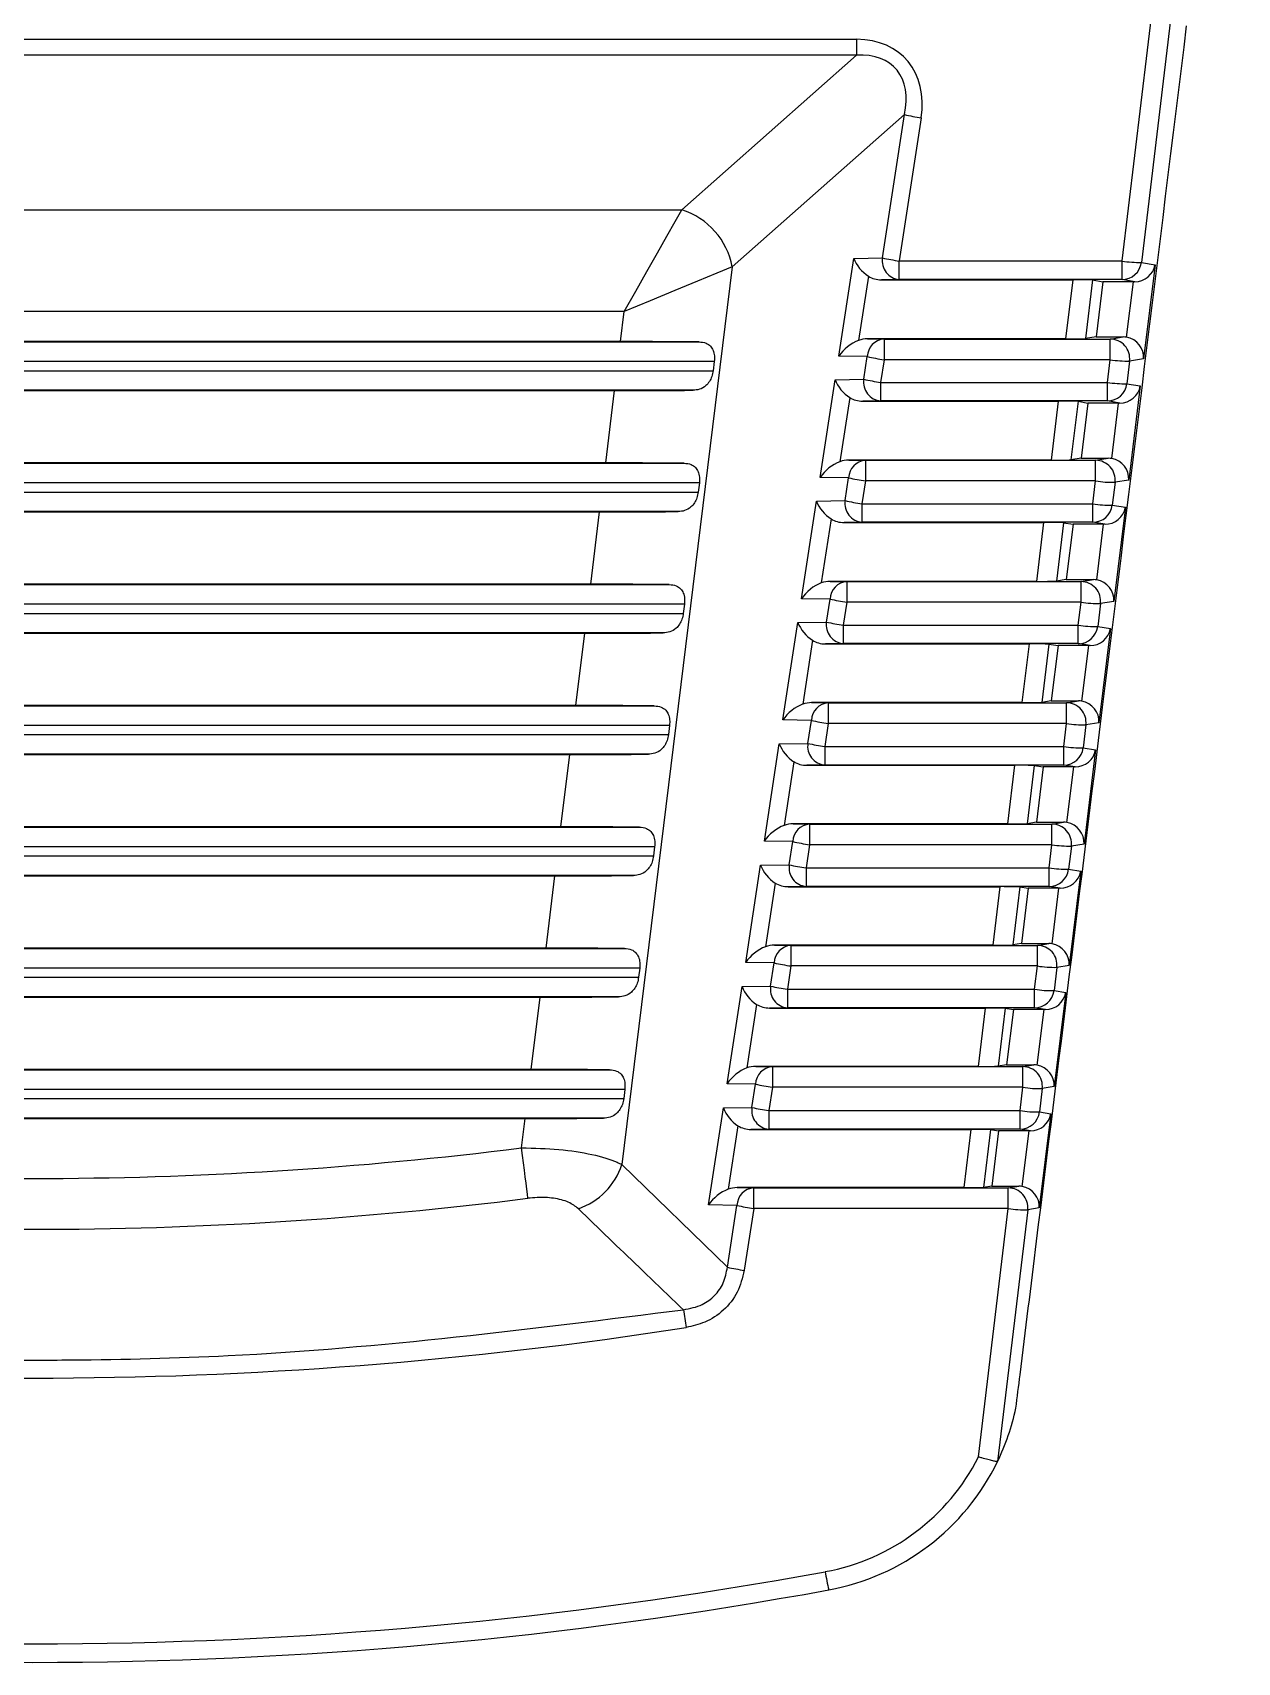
# Model space of a CAD drawing. Extents: x 12.3 to 108.7, y 1.1 to 80.4.
# Drawn here: x 47.749 to 48.365, y 27.602 to 28.435 of the extents above; entities that cross this region are included whole.
import ezdxf

# ---------------------------------------------------------------- set-up
doc = ezdxf.new("R2010")
doc.units = 0
doc.header["$MEASUREMENT"] = 0
doc.layers.add('OBJECT', color=7, linetype='CONTINUOUS')

msp = doc.modelspace()

# ---------------------------------------------------------------- linework, layer by layer
at = {"layer": 'OBJECT'}
for p, q in [((48.30583, 28.31811), (48.35488, 28.7269)), ((48.36477, 28.72596), (48.31574, 28.31742)), ((47.32832, 28.43141), (48.17025, 28.43141)), ((48.17025, 28.43141), (48.17025, 28.42327)), ((48.17025, 28.42327), (47.32832, 28.42327)), ((48.0809, 28.34423), (48.17025, 28.42327)), ((48.19465, 28.39291), (48.10669, 28.31508)), ((48.18342, 28.31969), (48.19465, 28.39291)), ((48.20325, 28.39132), (48.19201, 28.31811)), ((47.41766, 28.34423), (48.0809, 28.34423)), ((48.16882, 28.31947), (48.18342, 28.31969)), ((48.10669, 28.31508), (48.05036, 27.85633)), ((48.16115, 28.26948), (48.16882, 28.31947)), ((48.19201, 28.31811), (48.30583, 28.31811)), ((48.19201, 28.30863), (48.19201, 28.31811)), ((48.30583, 28.30863), (48.30583, 28.31811)), ((48.31574, 28.31742), (48.32277, 28.31623)), ((48.32277, 28.31623), (48.31687, 28.26815)), ((48.17626, 28.31035), (48.17122, 28.27752)), ((48.19201, 28.30863), (48.1829, 28.3085)), ((48.1829, 28.3085), (48.28081, 28.3085)), ((48.30583, 28.30863), (48.19201, 28.30863)), ((48.27719, 28.27833), (48.28081, 28.3085)), ((48.2908, 28.30841), (48.2872, 28.27842)), ((48.2908, 28.30841), (48.29602, 28.30753)), ((48.29602, 28.30753), (48.29255, 28.27928)), ((48.31164, 28.30753), (48.29602, 28.30753)), ((48.31235, 28.30753), (48.30583, 28.30863)), ((48.30816, 28.27913), (48.31164, 28.30753)), ((48.05154, 28.29227), (47.44703, 28.29227)), ((48.04965, 28.27691), (48.05154, 28.29227)), ((48.17581, 28.27833), (48.18427, 28.27821)), ((48.27719, 28.27833), (48.17581, 28.27833)), ((48.18427, 28.27821), (48.18427, 28.26768)), ((48.18427, 28.27821), (48.29978, 28.27821)), ((48.29255, 28.27928), (48.2872, 28.27842)), ((48.29255, 28.27928), (48.30642, 28.27928)), ((48.29978, 28.27821), (48.30642, 28.27928)), ((48.29978, 28.26768), (48.29978, 28.27821)), ((47.40884, 28.27678), (48.08972, 28.27678)), ((48.04965, 28.27691), (47.44891, 28.27691)), ((48.09751, 28.26678), (47.40106, 28.26678)), ((47.40164, 28.26204), (48.09693, 28.26204)), ((48.09751, 28.26678), (48.09693, 28.26204)), ((48.17568, 28.26926), (48.16115, 28.26948)), ((48.17389, 28.25766), (48.17568, 28.26926)), ((48.18427, 28.26768), (48.18249, 28.25608)), ((48.29978, 28.26768), (48.18427, 28.26768)), ((48.29839, 28.25608), (48.29978, 28.26768)), ((48.30969, 28.26699), (48.3083, 28.25539)), ((48.31687, 28.26815), (48.30969, 28.26699)), ((48.15163, 28.20751), (48.1593, 28.25744)), ((48.1593, 28.25744), (48.17389, 28.25766)), ((48.18249, 28.25608), (48.29839, 28.25608)), ((48.18249, 28.25608), (48.18249, 28.24661)), ((48.29839, 28.24661), (48.29839, 28.25608)), ((48.3083, 28.25539), (48.31516, 28.25423)), ((48.31516, 28.25423), (48.30926, 28.20615)), ((48.08668, 28.25204), (47.41188, 28.25204)), ((47.45198, 28.25191), (48.04658, 28.25191)), ((48.04204, 28.21491), (48.04658, 28.25191)), ((48.16674, 28.24832), (48.16171, 28.21555)), ((48.18249, 28.24661), (48.17337, 28.24647)), ((48.17337, 28.24647), (48.27337, 28.24647)), ((48.29839, 28.24661), (48.18249, 28.24661)), ((48.26976, 28.21636), (48.27337, 28.24647)), ((48.28335, 28.24639), (48.27976, 28.21644)), ((48.28335, 28.24639), (48.28841, 28.24553)), ((48.28841, 28.24553), (48.28494, 28.21728)), ((48.30403, 28.24553), (48.28841, 28.24553)), ((48.30474, 28.24553), (48.29839, 28.24661)), ((48.30054, 28.21713), (48.30403, 28.24553)), ((47.41646, 28.21478), (48.08211, 28.21478)), ((48.04204, 28.21491), (47.45652, 28.21491)), ((48.1663, 28.21636), (48.17476, 28.21624)), ((48.26976, 28.21636), (48.1663, 28.21636)), ((48.17476, 28.21624), (48.17476, 28.20571)), ((48.17476, 28.21624), (48.29234, 28.21624)), ((48.28494, 28.21728), (48.27976, 28.21644)), ((48.28494, 28.21728), (48.29881, 28.21728)), ((48.29234, 28.21624), (48.29881, 28.21728)), ((48.29234, 28.20571), (48.29234, 28.21624)), ((48.0899, 28.20478), (47.40867, 28.20478)), ((48.0899, 28.20478), (48.08931, 28.20004)), ((48.16616, 28.20729), (48.15163, 28.20751)), ((48.16437, 28.19563), (48.16616, 28.20729)), ((48.17476, 28.20571), (48.17297, 28.19405)), ((48.29234, 28.20571), (48.17476, 28.20571)), ((48.29094, 28.19405), (48.29234, 28.20571)), ((48.30225, 28.20502), (48.30086, 28.19336)), ((48.30926, 28.20615), (48.30225, 28.20502)), ((47.40925, 28.20004), (48.08931, 28.20004)), ((48.14212, 28.14554), (48.14978, 28.19541)), ((48.14978, 28.19541), (48.16437, 28.19563)), ((48.07907, 28.19004), (47.41949, 28.19004)), ((47.45959, 28.18991), (48.03897, 28.18991)), ((48.03443, 28.15291), (48.03897, 28.18991)), ((48.15722, 28.18629), (48.15219, 28.15358)), ((48.17297, 28.19405), (48.29094, 28.19405)), ((48.17297, 28.19405), (48.17297, 28.18458)), ((48.29094, 28.18458), (48.29094, 28.19405)), ((48.30086, 28.19336), (48.30755, 28.19223)), ((48.30755, 28.19223), (48.30165, 28.14415)), ((48.17297, 28.18458), (48.16385, 28.18444)), ((48.16385, 28.18444), (48.26592, 28.18444)), ((48.29094, 28.18458), (48.17297, 28.18458)), ((48.26232, 28.15439), (48.26592, 28.18444)), ((48.27591, 28.18436), (48.27232, 28.15447)), ((48.27591, 28.18436), (48.28079, 28.18353)), ((48.28079, 28.18353), (48.27732, 28.15528)), ((48.29642, 28.18353), (48.28079, 28.18353)), ((48.29713, 28.18353), (48.29094, 28.18458)), ((48.29293, 28.15513), (48.29642, 28.18353)), ((48.15678, 28.15439), (48.16525, 28.15426)), ((48.26232, 28.15439), (48.15678, 28.15439)), ((48.16525, 28.15426), (48.16525, 28.14374)), ((48.16525, 28.15426), (48.28491, 28.15426)), ((48.27732, 28.15528), (48.27232, 28.15447)), ((48.27732, 28.15528), (48.2912, 28.15528)), ((48.28491, 28.15426), (48.2912, 28.15528)), ((48.28491, 28.14374), (48.28491, 28.15426)), ((47.42407, 28.15278), (48.0745, 28.15278)), ((48.03443, 28.15291), (47.46414, 28.15291)), ((48.15665, 28.14532), (48.14212, 28.14554)), ((48.15485, 28.1336), (48.15665, 28.14532)), ((48.08228, 28.14278), (47.41628, 28.14278)), ((47.41686, 28.13804), (48.0817, 28.13804)), ((48.08228, 28.14278), (48.0817, 28.13804)), ((48.16525, 28.14374), (48.16345, 28.13202)), ((48.28491, 28.14374), (48.16525, 28.14374)), ((48.2835, 28.13202), (48.28491, 28.14374)), ((48.29482, 28.14305), (48.29341, 28.13133)), ((48.30165, 28.14415), (48.29482, 28.14305)), ((48.07146, 28.12804), (47.42711, 28.12804)), ((48.13261, 28.08357), (48.14026, 28.13338)), ((48.14026, 28.13338), (48.15485, 28.1336)), ((48.16345, 28.13202), (48.2835, 28.13202)), ((48.16345, 28.13202), (48.16345, 28.12255)), ((48.2835, 28.12255), (48.2835, 28.13202)), ((48.29341, 28.13133), (48.29994, 28.13023)), ((48.29994, 28.13023), (48.29403, 28.08215)), ((47.46721, 28.12791), (48.03136, 28.12791)), ((48.02681, 28.09091), (48.03136, 28.12791)), ((48.14769, 28.12426), (48.14268, 28.09161)), ((48.16345, 28.12255), (48.15433, 28.12241)), ((48.15433, 28.12241), (48.25848, 28.12241)), ((48.2835, 28.12255), (48.16345, 28.12255)), ((48.25488, 28.09242), (48.25848, 28.12241)), ((48.26847, 28.12233), (48.26489, 28.0925)), ((48.26847, 28.12233), (48.27318, 28.12153)), ((48.27318, 28.12153), (48.26971, 28.09328)), ((48.28881, 28.12153), (48.27318, 28.12153)), ((48.28951, 28.12153), (48.2835, 28.12255)), ((48.28532, 28.09313), (48.28881, 28.12153)), ((47.43168, 28.09078), (48.06688, 28.09078)), ((48.02681, 28.09091), (47.47175, 28.09091)), ((48.14727, 28.09242), (48.15573, 28.09229)), ((48.25488, 28.09242), (48.14727, 28.09242)), ((48.15573, 28.09229), (48.15573, 28.08177)), ((48.15573, 28.09229), (48.27747, 28.09229)), ((48.26971, 28.09328), (48.26489, 28.0925)), ((48.26971, 28.09328), (48.28359, 28.09328)), ((48.27747, 28.09229), (48.28359, 28.09328)), ((48.27747, 28.08177), (48.27747, 28.09229)), ((48.07467, 28.08078), (47.42389, 28.08078)), ((48.07467, 28.08078), (48.07409, 28.07604)), ((48.14714, 28.08335), (48.13261, 28.08357)), ((48.14533, 28.07157), (48.14714, 28.08335)), ((48.15573, 28.08177), (48.15393, 28.06999)), ((48.27747, 28.08177), (48.15573, 28.08177)), ((48.27606, 28.06999), (48.27747, 28.08177)), ((48.28738, 28.08108), (48.28597, 28.0693)), ((48.29403, 28.08215), (48.28738, 28.08108)), ((47.42448, 28.07604), (48.07409, 28.07604)), ((48.1231, 28.0216), (48.13073, 28.07136)), ((48.13073, 28.07136), (48.14533, 28.07157)), ((48.15393, 28.06999), (48.27606, 28.06999)), ((48.15393, 28.06999), (48.15393, 28.06052)), ((48.27606, 28.06052), (48.27606, 28.06999)), ((48.06385, 28.06604), (47.43472, 28.06604)), ((47.47482, 28.06591), (48.02375, 28.06591)), ((48.0192, 28.02891), (48.02375, 28.06591)), ((48.13817, 28.06223), (48.13317, 28.02963)), ((48.28597, 28.0693), (48.29232, 28.06823)), ((48.29232, 28.06823), (48.28642, 28.02015)), ((48.15393, 28.06052), (48.14481, 28.06038)), ((48.14481, 28.06038), (48.25104, 28.06038)), ((48.27606, 28.06052), (48.15393, 28.06052)), ((48.24745, 28.03045), (48.25104, 28.06038)), ((48.26102, 28.0603), (48.25745, 28.03053)), ((48.26102, 28.0603), (48.26557, 28.05953)), ((48.26557, 28.05953), (48.2621, 28.03128)), ((48.28119, 28.05953), (48.26557, 28.05953)), ((48.2819, 28.05953), (48.27606, 28.06052)), ((48.27771, 28.03113), (48.28119, 28.05953)), ((47.43929, 28.02878), (48.05927, 28.02878)), ((48.0192, 28.02891), (47.47936, 28.02891)), ((48.13776, 28.03045), (48.14622, 28.03032)), ((48.24745, 28.03045), (48.13776, 28.03045)), ((48.14622, 28.03032), (48.14622, 28.01979)), ((48.14622, 28.03032), (48.27003, 28.03032)), ((48.2621, 28.03128), (48.25745, 28.03053)), ((48.2621, 28.03128), (48.27597, 28.03128)), ((48.27003, 28.03032), (48.27597, 28.03128)), ((48.27003, 28.01979), (48.27003, 28.03032)), ((48.13763, 28.02138), (48.1231, 28.0216)), ((48.13581, 28.00955), (48.13763, 28.02138)), ((48.14622, 28.01979), (48.14441, 28.00796)), ((48.27003, 28.01979), (48.14622, 28.01979)), ((48.26861, 28.00796), (48.27003, 28.01979)), ((48.28642, 28.02015), (48.27995, 28.0191)), ((48.06706, 28.01878), (47.43151, 28.01878)), ((47.43209, 28.01404), (48.06648, 28.01404)), ((48.06706, 28.01878), (48.06648, 28.01404)), ((48.27995, 28.0191), (48.27853, 28.00727)), ((48.05623, 28.00404), (47.44233, 28.00404)), ((47.48243, 28.00391), (48.01613, 28.00391)), ((48.01159, 27.96691), (48.01613, 28.00391)), ((48.11358, 27.95962), (48.12121, 28.00933)), ((48.12121, 28.00933), (48.13581, 28.00955)), ((48.14441, 28.00796), (48.26861, 28.00796)), ((48.14441, 28.00796), (48.14441, 27.99849)), ((48.26861, 27.99849), (48.26861, 28.00796)), ((48.27853, 28.00727), (48.28471, 28.00623)), ((48.28471, 28.00623), (48.27881, 27.95815)), ((48.12865, 28.0002), (48.12366, 27.96766)), ((48.14441, 27.99849), (48.13529, 27.99835)), ((48.13529, 27.99835), (48.2436, 27.99835)), ((48.26861, 27.99849), (48.14441, 27.99849)), ((48.24001, 27.96848), (48.2436, 27.99835)), ((48.25358, 27.99827), (48.25001, 27.96856)), ((48.25358, 27.99827), (48.25795, 27.99753)), ((48.25795, 27.99753), (48.25449, 27.96928)), ((48.27358, 27.99753), (48.25795, 27.99753)), ((48.27429, 27.99753), (48.26861, 27.99849)), ((48.27009, 27.96913), (48.27358, 27.99753)), ((47.44691, 27.96678), (48.05166, 27.96678)), ((48.01159, 27.96691), (47.48698, 27.96691)), ((48.12825, 27.96848), (48.13671, 27.96835)), ((48.24001, 27.96848), (48.12825, 27.96848)), ((48.13671, 27.96835), (48.13671, 27.95782)), ((48.13671, 27.96835), (48.2626, 27.96835)), ((48.25449, 27.96928), (48.25001, 27.96856)), ((48.25449, 27.96928), (48.26836, 27.96928)), ((48.2626, 27.96835), (48.26836, 27.96928)), ((48.2626, 27.95782), (48.2626, 27.96835)), ((48.05945, 27.95678), (47.43912, 27.95678)), ((48.05945, 27.95678), (48.05886, 27.95204)), ((48.12811, 27.95941), (48.11358, 27.95962)), ((48.12629, 27.94752), (48.12811, 27.95941)), ((48.13671, 27.95782), (48.13488, 27.94593)), ((48.2626, 27.95782), (48.13671, 27.95782)), ((48.26117, 27.94593), (48.2626, 27.95782)), ((48.27251, 27.95713), (48.27108, 27.94524)), ((48.27881, 27.95815), (48.27251, 27.95713)), ((47.4397, 27.95204), (48.05886, 27.95204)), ((48.10407, 27.89765), (48.11169, 27.9473)), ((48.11169, 27.9473), (48.12629, 27.94752)), ((48.13488, 27.94593), (48.26117, 27.94593)), ((48.13488, 27.94593), (48.13488, 27.93646)), ((48.26117, 27.93646), (48.26117, 27.94593)), ((48.27108, 27.94524), (48.2771, 27.94423)), ((48.04862, 27.94204), (47.44994, 27.94204)), ((47.49004, 27.94191), (48.00852, 27.94191)), ((48.00398, 27.90491), (48.00852, 27.94191)), ((48.11913, 27.93817), (48.11414, 27.90569)), ((48.13488, 27.93646), (48.12577, 27.93633)), ((48.26117, 27.93646), (48.13488, 27.93646)), ((48.26667, 27.93553), (48.26117, 27.93646)), ((48.2771, 27.94423), (48.27119, 27.89615)), ((48.12577, 27.93633), (48.23615, 27.93633)), ((48.23257, 27.90651), (48.23615, 27.93633)), ((48.24614, 27.93624), (48.24258, 27.90659)), ((48.24614, 27.93624), (48.25034, 27.93553)), ((48.25034, 27.93553), (48.24687, 27.90728)), ((48.26597, 27.93553), (48.25034, 27.93553)), ((48.26248, 27.90713), (48.26597, 27.93553)), ((47.45452, 27.90478), (48.04404, 27.90478)), ((48.00398, 27.90491), (47.49459, 27.90491)), ((48.11873, 27.90651), (48.1272, 27.90638)), ((48.23257, 27.90651), (48.11873, 27.90651)), ((48.1272, 27.90638), (48.1272, 27.89585)), ((48.1272, 27.90638), (48.25516, 27.90638)), ((48.24687, 27.90728), (48.24258, 27.90659)), ((48.24687, 27.90728), (48.26075, 27.90728)), ((48.25516, 27.90638), (48.26075, 27.90728)), ((48.25516, 27.89585), (48.25516, 27.90638)), ((48.05183, 27.89478), (47.44673, 27.89478)), ((48.05183, 27.89478), (48.05125, 27.89004)), ((48.1186, 27.89743), (48.10407, 27.89765)), ((48.11677, 27.88549), (48.1186, 27.89743)), ((48.1272, 27.89585), (48.12536, 27.88391)), ((48.25516, 27.89585), (48.1272, 27.89585)), ((48.25373, 27.88391), (48.25516, 27.89585)), ((48.26507, 27.89516), (48.26364, 27.88322)), ((48.27119, 27.89615), (48.26507, 27.89516)), ((47.44731, 27.89004), (48.05125, 27.89004)), ((48.04101, 27.88004), (47.45756, 27.88004)), ((47.49766, 27.87991), (48.00091, 27.87991)), ((47.99906, 27.86487), (48.00091, 27.87991)), ((48.09456, 27.83568), (48.10217, 27.88527)), ((48.10217, 27.88527), (48.11677, 27.88549)), ((48.12536, 27.88391), (48.25373, 27.88391)), ((48.12536, 27.88391), (48.12536, 27.87443)), ((48.25373, 27.87443), (48.25373, 27.88391)), ((48.26949, 27.88223), (48.26358, 27.83415)), ((48.26364, 27.88322), (48.26949, 27.88223)), ((48.10961, 27.87615), (48.10463, 27.84372)), ((48.12536, 27.87443), (48.11625, 27.8743)), ((48.11625, 27.8743), (48.22871, 27.8743)), ((48.25373, 27.87443), (48.12536, 27.87443)), ((48.22514, 27.84453), (48.22871, 27.8743)), ((48.23869, 27.87421), (48.23514, 27.84462)), ((48.23869, 27.87421), (48.24273, 27.87353)), ((48.24273, 27.87353), (48.23926, 27.84528)), ((48.25836, 27.87353), (48.24273, 27.87353)), ((48.25906, 27.87353), (48.25373, 27.87443)), ((48.25487, 27.84513), (48.25836, 27.87353)), ((48.05036, 27.85633), (48.10424, 27.80386)), ((48.23926, 27.84528), (48.23514, 27.84462)), ((48.23926, 27.84528), (48.25314, 27.84528)), ((48.24772, 27.84441), (48.25314, 27.84528)), ((48.10922, 27.84453), (48.11768, 27.84441)), ((48.22514, 27.84453), (48.10922, 27.84453)), ((48.11768, 27.84441), (48.24772, 27.84441)), ((48.11768, 27.83388), (48.11768, 27.84441)), ((48.24772, 27.83388), (48.24772, 27.84441)), ((48.10909, 27.83546), (48.09456, 27.83568)), ((48.10424, 27.80386), (48.10909, 27.83546)), ((48.11768, 27.83388), (48.11283, 27.80228)), ((48.24772, 27.83388), (48.11768, 27.83388)), ((48.23249, 27.70689), (48.24772, 27.83388)), ((48.25764, 27.83319), (48.24219, 27.7045)), ((48.26358, 27.83415), (48.25764, 27.83319)), ((48.24219, 27.7045), (48.24222, 27.70454))]:
    msp.add_line(p, q, dxfattribs=at)
at = {"layer": 'OBJECT', "flags": 128}
for points in [[(48.05154, 28.29227), (48.05743, 28.30269), (48.06314, 28.31279), (48.06849, 28.32227), (48.07333, 28.33083), (48.07751, 28.33823), (48.0809, 28.34423)], [(48.10669, 28.31508), (48.09887, 28.31184), (48.08897, 28.30775), (48.07744, 28.30298), (48.06478, 28.29774), (48.05154, 28.29227)], [(48.0023, 27.83909), (48.00203, 27.84125), (48.00171, 27.84382), (48.00134, 27.84675), (48.00093, 27.84998), (48.00049, 27.85348), (48.00003, 27.85716), (47.99955, 27.86098), (47.99906, 27.86487)]]:
    msp.add_lwpolyline(points, dxfattribs=at)
at = {"layer": 'OBJECT'}
for centre, radius, start, end in [((48.21945, 28.50344), 0.11328, 257.35551, 261.77741), ((48.06984, 28.30846), 0.03744, 10.18361, 72.8164), ((48.1929, 28.31819), 0.0096, 171.04795, 264.68494), ((48.20826, 28.43049), 0.11355, 257.36269, 261.77401), ((48.3145, 28.37116), 0.05376, 260.71566, 271.32108), ((48.30582, 28.31863), 0.01, 270.06284, 353.02339), ((48.18495, 28.26895), 0.00928, 94.19183, 178.08477), ((48.29977, 28.26821), 0.01, 353.00959, 89.92291), ((48.20052, 28.38007), 0.11356, 257.36108, 261.77184), ((48.30845, 28.32068), 0.0537, 260.7119, 271.32822), ((48.18338, 28.25617), 0.0096, 171.04623, 264.68666), ((48.19874, 28.36847), 0.11356, 257.36108, 261.77184), ((48.30705, 28.30907), 0.0537, 260.7119, 271.32822), ((48.29838, 28.2566), 0.01, 270.06191, 353.02431), ((48.17544, 28.20698), 0.00928, 94.19199, 178.08486), ((48.29233, 28.20624), 0.01, 353.00959, 89.92291), ((48.191, 28.31808), 0.11354, 257.36251, 261.77411), ((48.30102, 28.25876), 0.05376, 260.71566, 271.32108), ((48.17386, 28.19414), 0.0096, 171.04795, 264.68494), ((48.18922, 28.30643), 0.11355, 257.36269, 261.77401), ((48.29962, 28.2471), 0.05376, 260.71566, 271.32108), ((48.29093, 28.19457), 0.01, 270.06284, 353.02339), ((48.16592, 28.14501), 0.00928, 94.19193, 178.08279), ((48.28489, 28.14426), 0.01, 353.01039, 89.9236), ((48.18145, 28.25586), 0.11329, 257.35566, 261.77727), ((48.29357, 28.19673), 0.0537, 260.7119, 271.32822), ((48.16434, 28.13211), 0.0096, 171.04623, 264.68666), ((48.17968, 28.24428), 0.11343, 257.35846, 261.77446), ((48.29217, 28.18502), 0.0537, 260.7119, 271.32822), ((48.28349, 28.13254), 0.01, 270.06191, 353.02431), ((48.15641, 28.08304), 0.00928, 94.19391, 178.08269), ((48.27746, 28.08229), 0.01, 353.01093, 89.92136), ((48.17196, 28.19403), 0.11343, 257.35846, 261.77446), ((48.28614, 28.13476), 0.0537, 260.71188, 271.32821), ((48.15482, 28.07008), 0.0096, 171.04795, 264.68494), ((48.17017, 28.18237), 0.11355, 257.36269, 261.77401), ((48.28473, 28.12304), 0.05376, 260.71566, 271.32108), ((48.27605, 28.07052), 0.01, 270.06284, 353.02339), ((48.1469, 28.02107), 0.00928, 94.19208, 178.08476), ((48.27002, 28.02032), 0.01, 353.00939, 89.9229), ((48.16251, 28.1324), 0.11377, 257.36513, 261.76771), ((48.2787, 28.07279), 0.0537, 260.71188, 271.32821), ((48.14529, 28.00805), 0.0096, 171.04623, 264.68666), ((48.16063, 28.12022), 0.11343, 257.35846, 261.77446), ((48.27728, 28.06096), 0.0537, 260.7119, 271.32822), ((48.2686, 28.00849), 0.01, 270.06213, 353.02409), ((48.13739, 27.95909), 0.00928, 94.19183, 178.08477), ((48.26258, 27.95835), 0.01, 353.00889, 89.9234), ((48.15296, 28.0702), 0.11355, 257.36269, 261.77401), ((48.27127, 28.01087), 0.05375, 260.71558, 271.32114), ((48.13577, 27.94602), 0.0096, 171.04795, 264.68494), ((48.15113, 28.05831), 0.11355, 257.36269, 261.77401), ((48.26984, 27.99899), 0.05375, 260.71564, 271.32107), ((48.26116, 27.94646), 0.01, 270.06284, 353.0236), ((48.12788, 27.89712), 0.00928, 94.1958, 178.0808), ((48.25515, 27.89638), 0.01, 353.01175, 89.92054), ((48.1434, 28.00797), 0.11328, 257.35557, 261.77735), ((48.26383, 27.94885), 0.0537, 260.71181, 271.32828), ((48.12625, 27.88399), 0.0096, 171.04623, 264.68666), ((48.14159, 27.99617), 0.11343, 257.35846, 261.77446), ((48.26239, 27.9369), 0.0537, 260.71187, 271.32822), ((48.25372, 27.88443), 0.01, 270.062, 353.02444), ((47.74928, 29.85191), 2.00268, 262.8353, 277.1647), ((48.01622, 27.86773), 0.036, 289.32763, 341.53916), ((47.74928, 29.85191), 2.02866, 262.8353, 277.1647), ((48.11836, 27.83515), 0.00928, 94.19183, 178.08477), ((48.24771, 27.83441), 0.01, 353.01093, 89.92136), ((48.13394, 27.94627), 0.11356, 257.36102, 261.7719), ((48.25639, 27.88687), 0.0537, 260.71183, 271.32826), ((48.12906, 27.91454), 0.11343, 257.35846, 261.77446), ((48.82252, 27.88959), 0.7485, 188.25254, 188.95535), ((48.13429, 27.75699), 0.12, 334.07816, 347.89295), ((48.13429, 27.75647), 0.11, 280.41374, 333.21373), ((48.13429, 27.75699), 0.12, 280.41374, 334.07816), ((47.74928, 29.85138), 2.24, 259.58626, 280.41374), ((48.39461, 27.69014), 0.24405, 189.87678, 192.10295), ((47.74928, 29.85191), 2.25, 259.58626, 280.41374)]:
    msp.add_arc(centre, radius, start, end, dxfattribs=at)
for centre, major_axis, ratio, start_param, end_param in [((48.15556, 28.38377), (0.03951, 0.03792), 0.729911, 5.521785, 6.933311), ((48.15556, 28.38429), (0.03434, 0.03241), 0.634863, 5.526939, 6.938465), ((48.17742, 28.31841), (-0.00769, 0.00883), 0.591833, 0.988251, 2.042663), ((48.31286, 28.31745), (0.00821, 0.00613), 0.948914, 4.045717, 5.494053), ((48.18325, 28.3185), (0.01153, 0.0012), 0.861198, 3.973965, 4.591698), ((48.28074, 28.30841), (0.01007, 0), 0.00868, 0.05139, 1.563472), ((48.31163, 28.30745), (0.01008, 0), 0.008662, 1.499632, 1.569733), ((48.17555, 28.26834), (0.01154, 0.00087), 0.862782, 1.483987, 1.890248), ((48.27714, 28.27842), (0.01007, 0), 0.008673, 4.717631, 6.229713), ((48.30642, 28.26928), (0.00989, 0.0016), 0.998514, 1.236067, 1.409966), ((48.30696, 28.26937), (0.00734, -0.00707), 0.946913, 0.670393, 2.18883), ((48.04959, 28.27638), (0.06045, 0), 0.008662, 0.844802, 1.569733), ((48.16974, 28.26843), (0.00979, 0.00828), 0.557988, 0.993218, 2.04763), ((48.16789, 28.25639), (-0.00769, 0.00883), 0.591833, 0.988251, 2.042663), ((48.30525, 28.25545), (0.00821, 0.00613), 0.948914, 4.045717, 5.494053), ((48.04665, 28.25243), (0.06045, 0), 0.008662, 4.711325, 5.436256), ((48.17373, 28.25647), (0.01153, 0.0012), 0.861198, 3.973965, 4.591698), ((48.27329, 28.24638), (0.01007, 0), 0.00868, 0.05139, 1.563472), ((48.30402, 28.24545), (0.01008, 0), 0.008662, 1.499632, 1.569733), ((48.04198, 28.21438), (0.06045, 0), 0.008662, 0.844802, 1.569733), ((48.16023, 28.20645), (0.00979, 0.00828), 0.557988, 0.993218, 2.04763), ((48.16604, 28.20637), (0.01154, 0.00087), 0.862782, 1.483987, 1.890248), ((48.2697, 28.21645), (0.01007, 0), 0.008673, 4.717631, 6.229713), ((48.29881, 28.20728), (0.00989, 0.0016), 0.998514, 1.236067, 1.409966), ((48.29935, 28.20737), (0.00734, -0.00707), 0.946913, 0.670393, 2.18883), ((48.15837, 28.19436), (-0.00769, 0.00883), 0.591833, 0.988251, 2.042663), ((48.03903, 28.19043), (0.06045, 0), 0.008662, 4.711325, 5.436256), ((48.16421, 28.19445), (0.01153, 0.0012), 0.861198, 3.973965, 4.591698), ((48.29764, 28.19345), (0.00821, 0.00613), 0.948914, 4.045717, 5.494053), ((48.26585, 28.18435), (0.01007, 0), 0.00868, 0.05139, 1.563472), ((48.29641, 28.18345), (0.01008, 0), 0.008662, 1.499632, 1.569733), ((48.15072, 28.14448), (0.00979, 0.00828), 0.557988, 0.993218, 2.04763), ((48.15653, 28.1444), (0.01154, 0.00087), 0.862782, 1.483987, 1.890248), ((48.26227, 28.15448), (0.01007, 0), 0.008673, 4.717631, 6.229713), ((48.29119, 28.14528), (0.00989, 0.0016), 0.998514, 1.236067, 1.409966), ((48.29173, 28.14537), (0.00734, -0.00707), 0.946913, 0.670393, 2.18883), ((48.03436, 28.15238), (0.06045, 0), 0.008662, 0.844802, 1.569733), ((48.03142, 28.12843), (0.06045, 0), 0.008662, 4.711325, 5.436256), ((48.14885, 28.13233), (-0.00769, 0.00883), 0.591833, 0.988251, 2.042663), ((48.29002, 28.13145), (0.00821, 0.00613), 0.948914, 4.045717, 5.494053), ((48.15469, 28.13242), (0.01153, 0.0012), 0.861198, 3.973965, 4.591698), ((48.25841, 28.12232), (0.01007, 0), 0.00868, 0.05139, 1.563472), ((48.2888, 28.12145), (0.01008, 0), 0.008662, 1.499632, 1.569733), ((48.02675, 28.09038), (0.06045, 0), 0.008662, 0.844802, 1.569733), ((48.1412, 28.08251), (0.00979, 0.00828), 0.557988, 0.993218, 2.04763), ((48.14702, 28.08242), (0.01154, 0.00087), 0.862782, 1.483987, 1.890248), ((48.25483, 28.09251), (0.01007, 0), 0.008673, 4.717631, 6.229713), ((48.28358, 28.08328), (0.00989, 0.0016), 0.998514, 1.236067, 1.409966), ((48.28412, 28.08337), (0.00734, -0.00707), 0.946913, 0.670393, 2.18883), ((48.13933, 28.0703), (-0.00769, 0.00883), 0.591833, 0.988251, 2.042663), ((48.02381, 28.06643), (0.06045, 0), 0.008662, 4.711325, 5.436256), ((48.14517, 28.07039), (0.01153, 0.0012), 0.861198, 3.973965, 4.591698), ((48.28241, 28.06945), (0.00821, 0.00613), 0.948914, 4.045717, 5.494053), ((48.25096, 28.0603), (0.01007, 0), 0.00868, 0.05139, 1.563472), ((48.28118, 28.05945), (0.01008, 0), 0.008662, 1.499632, 1.569733), ((48.01914, 28.02838), (0.06045, 0), 0.008662, 0.844802, 1.569733), ((48.13169, 28.02054), (0.00979, 0.00828), 0.557988, 0.993218, 2.04763), ((48.1375, 28.02045), (0.01154, 0.00087), 0.862782, 1.483987, 1.890248), ((48.24739, 28.03054), (0.01007, 0), 0.008673, 4.717631, 6.229713), ((48.27597, 28.02128), (0.00989, 0.0016), 0.998514, 1.236067, 1.409966), ((48.27651, 28.02137), (0.00734, -0.00707), 0.946913, 0.670393, 2.18883), ((48.0162, 28.00443), (0.06045, 0), 0.008662, 4.711325, 5.436256), ((48.12981, 28.00827), (-0.00769, 0.00883), 0.591833, 0.988251, 2.042663), ((48.2748, 28.00745), (0.00821, 0.00613), 0.948914, 4.045717, 5.494053), ((48.13565, 28.00836), (0.01153, 0.0012), 0.861198, 3.973965, 4.591698), ((48.24352, 27.99827), (0.01007, 0), 0.00868, 0.05139, 1.563472), ((48.27357, 27.99745), (0.01008, 0), 0.008662, 1.499632, 1.569733), ((48.01153, 27.96638), (0.06045, 0), 0.008662, 0.844802, 1.569733), ((48.12218, 27.95857), (0.00979, 0.00828), 0.557988, 0.993218, 2.04763), ((48.12799, 27.95848), (0.01154, 0.00087), 0.862782, 1.483987, 1.890248), ((48.23996, 27.96856), (0.01007, 0), 0.008673, 4.717631, 6.229713), ((48.26836, 27.95928), (0.00989, 0.0016), 0.998514, 1.236067, 1.409966), ((48.2689, 27.95937), (0.00734, -0.00707), 0.946913, 0.670393, 2.18883), ((48.12029, 27.94624), (-0.00769, 0.00883), 0.591833, 0.988251, 2.042663), ((48.00858, 27.94243), (0.06045, 0), 0.008662, 4.711325, 5.436256), ((48.12613, 27.94633), (0.01153, 0.0012), 0.861198, 3.973965, 4.591698), ((48.26719, 27.94545), (0.00821, 0.00613), 0.948914, 4.045717, 5.494053), ((48.23608, 27.93624), (0.01007, 0), 0.00868, 0.05139, 1.563472), ((48.26596, 27.93545), (0.01008, 0), 0.008662, 1.499632, 1.569733), ((48.00391, 27.90438), (0.06045, 0), 0.008662, 0.844802, 1.569733), ((48.11267, 27.8966), (0.00979, 0.00828), 0.557988, 0.993218, 2.04763), ((48.11848, 27.89651), (0.01154, 0.00087), 0.862782, 1.483987, 1.890248), ((48.23252, 27.90659), (0.01007, 0), 0.008673, 4.717631, 6.229713), ((48.26074, 27.89728), (0.00989, 0.0016), 0.998514, 1.236067, 1.409966), ((48.26128, 27.89737), (0.00734, -0.00707), 0.946913, 0.670393, 2.18883), ((48.00097, 27.88043), (0.06045, 0), 0.008662, 4.711325, 5.436256), ((48.11077, 27.88421), (-0.00769, 0.00883), 0.591833, 0.988251, 2.042663), ((48.25957, 27.88345), (0.00821, 0.00613), 0.948914, 4.045717, 5.494053), ((48.11661, 27.8843), (0.01153, 0.0012), 0.861198, 3.973965, 4.591698), ((48.22864, 27.87421), (0.01007, 0), 0.00868, 0.05139, 1.563472), ((48.25835, 27.87345), (0.01008, 0), 0.008662, 1.499632, 1.569733), ((48.25313, 27.83528), (0.00989, 0.0016), 0.998514, 1.236067, 1.409966), ((48.25367, 27.83537), (0.00734, -0.00707), 0.946913, 0.670393, 2.18883), ((48.10315, 27.83463), (0.00979, 0.00828), 0.557988, 0.993218, 2.04763), ((48.10897, 27.83454), (0.01154, 0.00087), 0.862782, 1.483987, 1.890248), ((48.22508, 27.84462), (0.01007, 0), 0.008673, 4.717631, 6.229713), ((47.74928, 29.91754), (0, 2.17033), 0.999535, 2.987078, 3.296107)]:
    msp.add_ellipse(centre, major_axis=major_axis, ratio=ratio, start_param=start_param, end_param=end_param, dxfattribs=at)
for points, knots in [([(48.25162, 27.73183), (48.25233, 27.73751), (48.25584, 27.76594), (48.27062, 27.88534), (48.29904, 28.11511), (48.32455, 28.32219), (48.33884, 28.43827)], [0, 0, 0, 0, 0.024147, 0.120738, 0.507103, 1, 1, 1, 1]), ([(48.08972, 28.27678), (48.09096, 28.27666), (48.09314, 28.27646), (48.09554, 28.27482), (48.09699, 28.27255), (48.0977, 28.26977), (48.09757, 28.26774), (48.09751, 28.26678)], [0, 0, 0, 0, 0.278298, 0.490795, 0.665976, 0.842111, 1, 1, 1, 1]), ([(48.09693, 28.26204), (48.09674, 28.26103), (48.09636, 28.25901), (48.09504, 28.25637), (48.09299, 28.25395), (48.09016, 28.25233), (48.0878, 28.25213), (48.08668, 28.25204)], [0, 0, 0, 0, 0.161031, 0.321395, 0.497913, 0.763004, 1, 1, 1, 1]), ([(48.08211, 28.21478), (48.08334, 28.21466), (48.08552, 28.21446), (48.08792, 28.21282), (48.08938, 28.21055), (48.09008, 28.20777), (48.08996, 28.20574), (48.0899, 28.20478)], [0, 0, 0, 0, 0.2783017, 0.4907926, 0.6659746, 0.8421101, 1, 1, 1, 1]), ([(48.08931, 28.20004), (48.08912, 28.19903), (48.08875, 28.19701), (48.08743, 28.19437), (48.08538, 28.19195), (48.08254, 28.19033), (48.08018, 28.19013), (48.07907, 28.19004)], [0, 0, 0, 0, 0.1610186, 0.3213847, 0.4979038, 0.7629999, 1, 1, 1, 1]), ([(48.0745, 28.15278), (48.07573, 28.15266), (48.07791, 28.15246), (48.08031, 28.15082), (48.08177, 28.14855), (48.08247, 28.14577), (48.08234, 28.14374), (48.08228, 28.14278)], [0, 0, 0, 0, 0.2783007, 0.4907919, 0.6659741, 0.8421098, 1, 1, 1, 1]), ([(48.0817, 28.13804), (48.08151, 28.13703), (48.08113, 28.13501), (48.07981, 28.13237), (48.07777, 28.12995), (48.07493, 28.12833), (48.07257, 28.12813), (48.07146, 28.12804)], [0, 0, 0, 0, 0.1610186, 0.3213847, 0.4979038, 0.7629999, 1, 1, 1, 1]), ([(48.06688, 28.09078), (48.06812, 28.09066), (48.0703, 28.09046), (48.0727, 28.08882), (48.07416, 28.08655), (48.07486, 28.08377), (48.07473, 28.08174), (48.07467, 28.08078)], [0, 0, 0, 0, 0.2783007, 0.4907919, 0.6659741, 0.8421098, 1, 1, 1, 1]), ([(48.07409, 28.07604), (48.0739, 28.07503), (48.07352, 28.07301), (48.0722, 28.07037), (48.07016, 28.06795), (48.06732, 28.06633), (48.06496, 28.06613), (48.06385, 28.06604)], [0, 0, 0, 0, 0.161018, 0.321384, 0.497904, 0.763, 1, 1, 1, 1]), ([(48.05927, 28.02878), (48.06051, 28.02866), (48.06269, 28.02846), (48.06509, 28.02682), (48.06654, 28.02455), (48.06724, 28.02177), (48.06712, 28.01974), (48.06706, 28.01878)], [0, 0, 0, 0, 0.2783007, 0.4907919, 0.6659741, 0.8421098, 1, 1, 1, 1]), ([(48.06648, 28.01404), (48.06629, 28.01303), (48.06591, 28.01101), (48.06459, 28.00837), (48.06254, 28.00595), (48.0597, 28.00433), (48.05735, 28.00413), (48.05623, 28.00404)], [0, 0, 0, 0, 0.161018, 0.321384, 0.497904, 0.763, 1, 1, 1, 1]), ([(48.05166, 27.96678), (48.05289, 27.96666), (48.05507, 27.96646), (48.05747, 27.96482), (48.05893, 27.96255), (48.05963, 27.95977), (48.05951, 27.95774), (48.05945, 27.95678)], [0, 0, 0, 0, 0.278302, 0.490793, 0.665975, 0.842126, 1, 1, 1, 1]), ([(48.05886, 27.95204), (48.05867, 27.95103), (48.0583, 27.94901), (48.05698, 27.94637), (48.05493, 27.94395), (48.05209, 27.94233), (48.04973, 27.94213), (48.04862, 27.94204)], [0, 0, 0, 0, 0.1610174, 0.3213827, 0.4979119, 0.763001, 1, 1, 1, 1]), ([(48.04404, 27.90478), (48.04528, 27.90466), (48.04746, 27.90446), (48.04986, 27.90282), (48.05132, 27.90055), (48.05202, 27.89777), (48.05189, 27.89574), (48.05183, 27.89478)], [0, 0, 0, 0, 0.278302, 0.490793, 0.665976, 0.842126, 1, 1, 1, 1]), ([(48.05125, 27.89004), (48.05106, 27.88903), (48.05068, 27.88701), (48.04936, 27.88437), (48.04732, 27.88195), (48.04448, 27.88033), (48.04212, 27.88013), (48.04101, 27.88004)], [0, 0, 0, 0, 0.161017, 0.321395, 0.497914, 0.763002, 1, 1, 1, 1]), ([(47.99906, 27.86487), (48.00554, 27.86472), (48.01849, 27.86441), (48.03567, 27.86172), (48.04562, 27.8587), (48.04955, 27.85674), (48.05036, 27.85633)], [0, 0, 0, 0, 0.307398, 0.614924, 0.920647, 1, 1, 1, 1]), ([(48.02813, 27.83376), (48.02657, 27.83496), (48.02343, 27.83736), (48.0158, 27.83932), (48.00838, 27.8397), (48.00388, 27.83925), (48.0023, 27.83909)], [0, 0, 0, 0, 0.288934, 0.578768, 0.851943, 1, 1, 1, 1]), ([(48.08177, 27.78215), (48.0742, 27.78937), (48.05629, 27.80646), (48.03844, 27.82377), (48.02813, 27.83376)], [0, 0, 0, 0, 0.422663, 1, 1, 1, 1]), ([(48.08177, 27.78215), (48.08507, 27.78279), (48.09095, 27.78392), (48.09796, 27.78911), (48.10267, 27.79578), (48.1037, 27.80111), (48.10424, 27.80386)], [0, 0, 0, 0, 0.295335, 0.524713, 0.754461, 1, 1, 1, 1]), ([(48.11283, 27.80228), (48.11189, 27.79847), (48.11002, 27.79084), (48.10265, 27.78158), (48.09332, 27.7754), (48.0864, 27.77382), (48.08314, 27.77307)], [0, 0, 0, 0, 0.26188, 0.524406, 0.776419, 1, 1, 1, 1]), ([(47.4168, 27.78215), (47.42339, 27.78114), (47.45634, 27.7761), (47.5667, 27.76212), (47.67806, 27.75602), (47.78928, 27.75657), (47.90055, 27.75928), (48.00441, 27.77238), (48.08177, 27.78215)], [0, 0, 0, 0, 0.029967, 0.149857, 0.5, 0.529967, 0.649857, 1, 1, 1, 1]), ([(48.24219, 27.7045), (48.24203, 27.7045), (48.24169, 27.70448), (48.23988, 27.70486), (48.23733, 27.7055), (48.23477, 27.70622), (48.23312, 27.7067), (48.23256, 27.70687), (48.23249, 27.70689)], [0, 0, 0, 0, 0.219282, 0.438511, 0.659247, 0.882995, 0.985836, 1, 1, 1, 1])]:
    msp.add_open_spline(points, degree=3, knots=knots, dxfattribs=at)

doc.saveas('drawing.dxf')
